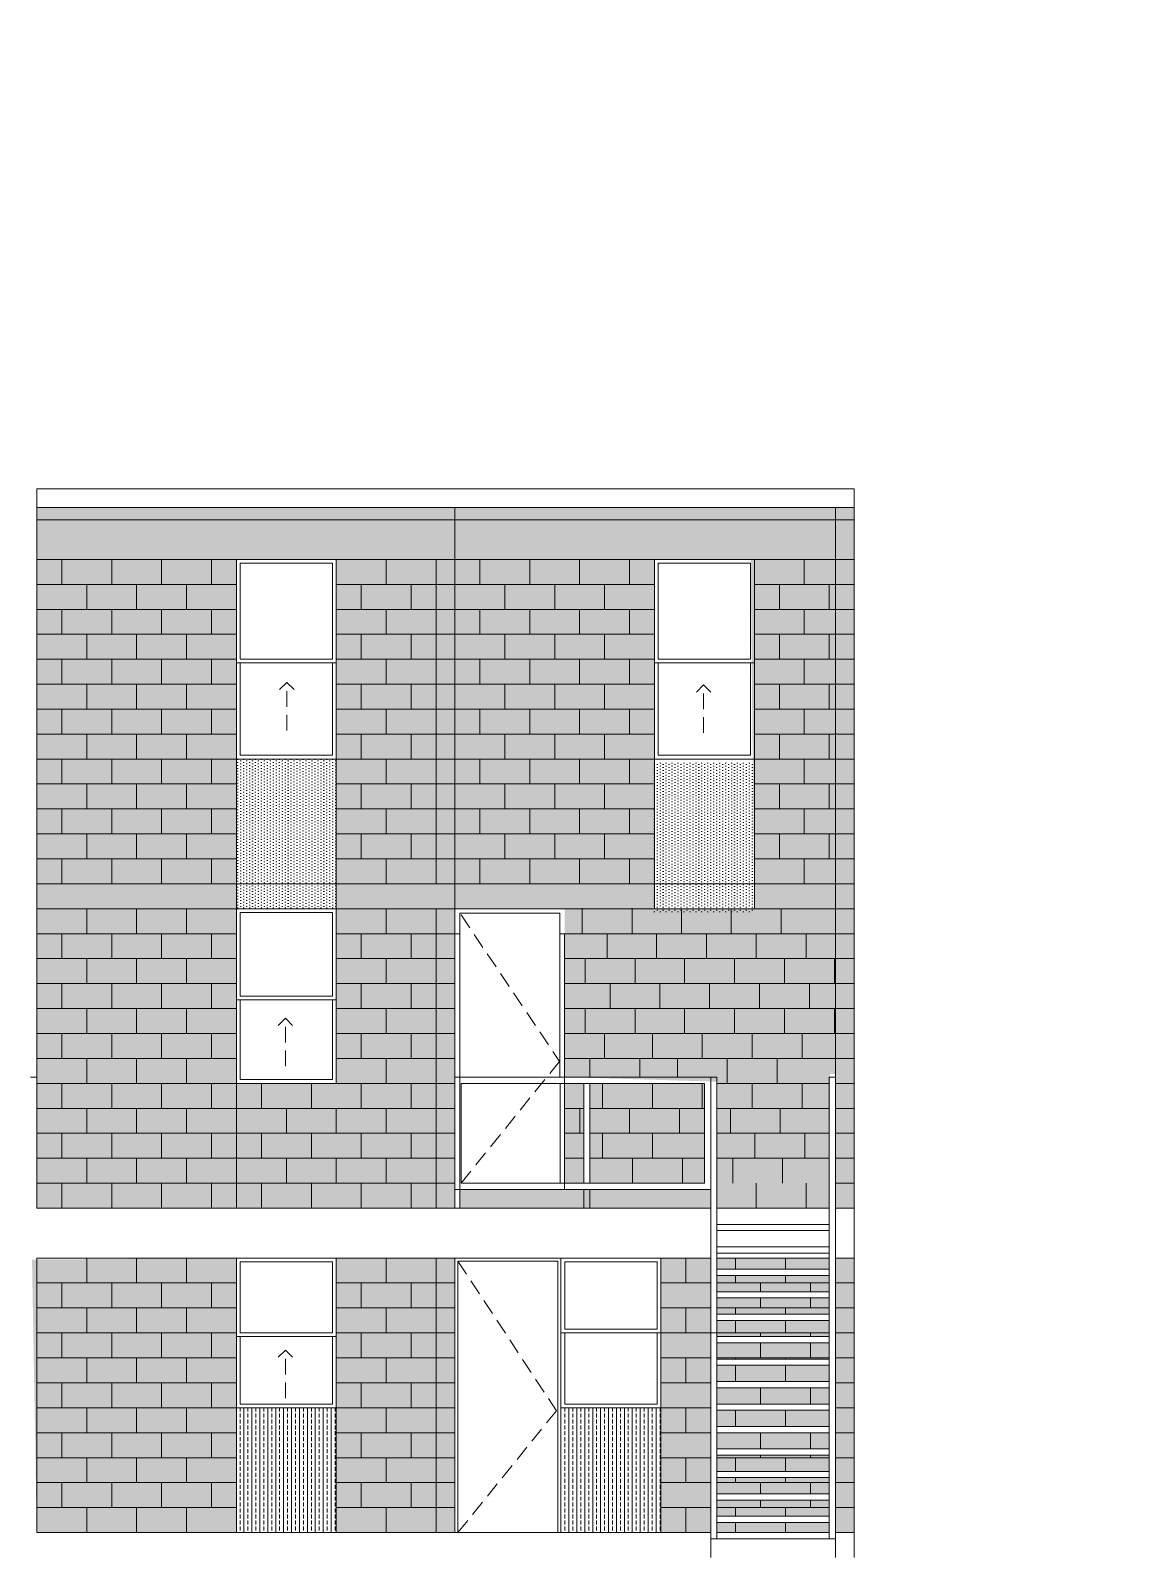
# Model space of a CAD drawing. Header units: inches. Extents: x -26 to 192, y 12 to 124.
# Drawn here: x 31.45 to 49.23, y 99.79 to 124.14 of the extents above; entities that cross this region are included whole.
import ezdxf

# ---------------------------------------------------------------- set-up
doc = ezdxf.new("R2010")
doc.units = ezdxf.units.IN
doc.header["$MEASUREMENT"] = 0
doc.linetypes.add('HIDDEN', pattern=[0.375, 0.25, -0.125])
for name, color, linetype, lineweight in [('A-ELEV-MBE1', 7, 'Continuous', 35), ('A-ELEV-OVHD', 3, 'HIDDEN', 18), ('A-ELEV-PATT', 8, 'Continuous', 18)]:
    doc.layers.add(name, color=color, linetype=linetype, lineweight=lineweight)
pattern_1 = [(90, (92.71869, 671.23585), (-0.078965721, 0.03948286), [0, -0.078965721])]

msp = doc.modelspace()

# ---------------------------------------------------------------- hatches: boundary and pattern name
at = {"layer": 'A-ELEV-PATT', "lineweight": 0}
h = msp.add_hatch(dxfattribs=at)
h.set_pattern_fill('DOTS,_O', scale=0.049742, angle=90)
h.set_pattern_definition([(90, (134.21021, 679.67103), (-0.078965721, 0.03948286), [0, -0.078965721])])
h.paths.add_polyline_path([(44.283, 115.704), (44.283, 116.531), (38.215, 116.531), (38.215, 115.704)])
h.paths.add_polyline_path([(50.756, 124.139), (52.348, 124.139), (52.348, 124.139), (50.756, 124.139)])
h = msp.add_hatch(dxfattribs=at)
h.set_pattern_fill('DOTS,_O', scale=0.049742, angle=90)
h.set_pattern_definition([(90, (118.186685, 671.23585), (-0.078965721, 0.03948286), [0, -0.078965721])])
h.paths.add_polyline_path([(38.215, 116.531), (31.549, 116.531), (31.549, 105.358), (38.215, 105.358)])
h.paths.add_polyline_path([(34.733, 115.704), (36.324, 115.704), (36.324, 107.347), (34.733, 107.347)], flags=16)
h = msp.add_hatch(dxfattribs=at)
h.set_pattern_fill('DOTS,_O', scale=0.049742, angle=90)
h.set_pattern_definition(pattern_1)
h.paths.add_polyline_path([(44.582, 116.531), (44.283, 116.531), (44.283, 105.358), (44.582, 105.358)])
h = msp.add_hatch(dxfattribs=at)
h.set_pattern_fill('DOTS,_O', scale=0.049742, angle=90)
h.set_pattern_definition([(90, (129.05214, 669.578855), (-0.078965721, 0.03948286), [0, -0.078965721])])
h.paths.add_polyline_path([(41.398, 115.704), (38.215, 115.704), (38.215, 110.133), (41.398, 110.133)])
h.paths.add_polyline_path([(45.598, 114.047), (47.19, 114.047), (47.19, 114.047), (45.598, 114.047)])
h = msp.add_hatch(dxfattribs=at)
h.set_pattern_fill('DOTS,_O', scale=0.049742, angle=90)
h.set_pattern_definition([(90, (133.793205, 669.73296), (-0.078965721, 0.03948286), [0, -0.078965721])])
h.paths.add_polyline_path([(44.582, 115.704), (42.93, 115.704), (43.015, 107.547), (44.582, 107.745)])
h.paths.add_polyline_path([(50.339, 114.201), (51.931, 114.201), (51.931, 114.201), (50.339, 114.201)])
h = msp.add_hatch(dxfattribs=at)
h.set_pattern_fill('DOTS,_O', scale=0.049742, angle=90)
h.set_pattern_definition([(90, (138.88237, 669.027665), (-0.078965721, 0.03948286), [0, -0.078965721])])
h.paths.add_polyline_path([(44.378, 108.036), (43.978, 107.889), (44.167, 107.496), (44.486, 107.496)])
h.paths.add_polyline_path([(55.428, 113.496), (57.02, 113.496), (57.02, 113.496), (55.428, 113.496)])
h = msp.add_hatch(dxfattribs=at)
h.set_pattern_fill('DOTS,_O', scale=0.029845, angle=90)
h.set_pattern_definition([(90, (118.186685, 671.23585), (-0.0473794325, 0.0236897163), [0, -0.0473794325])])
h.paths.add_polyline_path([(34.733, 110.133), (36.324, 110.133), (36.324, 112.521), (34.733, 112.521)])
h = msp.add_hatch(dxfattribs=at)
h.set_pattern_fill('DOTS,_O', scale=0.049742, angle=90)
h.set_pattern_definition([(90, (133.92139, 668.16766), (-0.078965721, 0.03948286), [0, -0.078965721])])
h.paths.add_polyline_path([(40.269, 107.347), (39.963, 107.347), (39.963, 105.756), (40.269, 105.756)])
h.paths.add_polyline_path([(50.467, 112.636), (52.059, 112.636), (52.059, 112.636), (50.467, 112.636)])
h = msp.add_hatch(dxfattribs=at)
h.set_pattern_fill('DOTS,_O', scale=0.029845, angle=90)
h.set_pattern_definition([(90, (124.828783, 671.176857), (-0.0473794325, 0.0236897163), [0, -0.0473794325])])
h.paths.add_polyline_path([(41.375, 110.074), (42.967, 110.074), (42.967, 112.462), (41.375, 112.462)])
h = msp.add_hatch(dxfattribs=at)
h.set_pattern_fill('DOTS,_O', scale=0.049742, angle=90)
h.set_pattern_definition([(90, (136.59008, 667.28755), (-0.078965721, 0.03948286), [0, -0.078965721])])
h.paths.add_polyline_path([(42.194, 107.347), (40.369, 107.348), (40.369, 105.756), (42.194, 105.756)])
h.paths.add_polyline_path([(53.136, 111.756), (54.728, 111.756), (54.728, 111.756), (53.136, 111.756)])
h = msp.add_hatch(dxfattribs=at)
h.set_pattern_fill('DOTS,_O', scale=0.049742, angle=90)
h.set_pattern_definition([(90, (133.49972, 667.01364), (-0.078965721, 0.03948286), [0, -0.078965721])])
h.paths.add_polyline_path([(42.294, 105.656), (38.296, 105.656), (38.296, 105.358), (42.294, 105.358)])
h.paths.add_polyline_path([(50.046, 111.482), (51.637, 111.482), (51.637, 111.482), (50.046, 111.482)])
h = msp.add_hatch(dxfattribs=at)
h.set_pattern_fill('DOTS,_O', scale=0.049742, angle=90)
h.set_pattern_definition([(90, (138.61446, 666.88946), (-0.078965721, 0.03948286), [0, -0.078965721])])
h.paths.add_polyline_path([(44.201, 107.983), (42.41, 107.983), (42.393, 105.358), (44.184, 105.358)])
h.paths.add_polyline_path([(55.16, 111.358), (56.752, 111.358), (56.752, 111.358), (55.16, 111.358)])
h = msp.add_hatch(dxfattribs=at)
h.set_pattern_fill('DOTS,_O', scale=0.049742, angle=90)
h.set_pattern_definition([(90, (130.80307, 663.27155), (-0.078965721, 0.03948286), [0, -0.078965721])])
h.paths.add_polyline_path([(44.283, 110.133), (39.963, 110.133), (39.963, 107.447), (43.354, 107.347)])
h.paths.add_polyline_path([(47.349, 107.74), (48.941, 107.74), (48.941, 107.74), (47.349, 107.74)])
h = msp.add_hatch(dxfattribs=at)
h.set_pattern_fill('DOTS,_O', scale=0.049742, angle=90)
h.set_pattern_definition([(90, (122.33624, 658.567), (-0.078965721, 0.03948286), [0, -0.078965721])])
h.paths.add_polyline_path([(34.733, 104.562), (31.473, 104.538), (31.549, 100.184), (34.733, 100.184)])
h.paths.add_polyline_path([(38.882, 103.035), (40.474, 103.035), (40.474, 103.035), (38.882, 103.035)])
h = msp.add_hatch(dxfattribs=at)
h.set_pattern_fill('DOTS,_O', scale=0.049742, angle=90)
h.set_pattern_definition(pattern_1)
h.paths.add_polyline_path([(38.215, 104.562), (36.324, 104.562), (36.324, 102.174), (36.324, 100.184), (38.215, 100.184)])
h.paths.add_polyline_path([(42.294, 104.562), (41.498, 104.562), (41.498, 100.184), (42.294, 100.184)])
h.paths.add_polyline_path([(44.184, 104.562), (42.393, 104.562), (42.393, 104.383), (44.184, 104.383)])
h.paths.add_polyline_path([(44.184, 104.283), (42.393, 104.283), (42.393, 104.025), (44.184, 104.025)])
h.paths.add_polyline_path([(44.184, 103.925), (42.393, 103.925), (42.393, 103.666), (44.184, 103.666)])
h.paths.add_polyline_path([(44.184, 103.567), (42.393, 103.567), (42.393, 103.308), (44.184, 103.308)])
h.paths.add_polyline_path([(44.184, 103.209), (42.393, 103.209), (42.393, 102.95), (44.184, 102.95)])
h.paths.add_polyline_path([(44.184, 102.851), (42.393, 102.851), (42.393, 102.592), (44.184, 102.592)])
h.paths.add_polyline_path([(44.184, 102.493), (42.393, 102.493), (42.393, 102.234), (44.184, 102.234)])
h.paths.add_polyline_path([(44.184, 102.134), (42.393, 102.134), (42.393, 101.876), (44.184, 101.876)])
h.paths.add_polyline_path([(44.184, 101.776), (42.393, 101.776), (42.393, 101.518), (44.184, 101.518)])
h.paths.add_polyline_path([(44.184, 101.418), (42.393, 101.418), (42.393, 101.159), (44.184, 101.159)])
h.paths.add_polyline_path([(44.184, 101.06), (42.393, 101.06), (42.393, 100.801), (44.184, 100.801)])
h.paths.add_polyline_path([(44.184, 100.702), (42.393, 100.702), (42.393, 100.443), (44.184, 100.443)])
h.paths.add_polyline_path([(44.184, 100.344), (42.393, 100.344), (42.393, 100.184), (44.184, 100.184)])
h.paths.add_polyline_path([(44.582, 104.562), (44.283, 104.562), (44.283, 100.184), (44.582, 100.184)])
h = msp.add_hatch(dxfattribs=at)
h.set_pattern_fill('BRASS,_O', scale=0.019897, angle=90)
h.set_pattern_definition([(90, (92.71869, 671.23585), (-0.126345153, 8e-18), []), (90, (92.65551, 671.23585), (-0.126345153, 8e-18), [0.063172577, -0.031586288])])
h.paths.add_polyline_path([(36.324, 102.174), (34.733, 102.174), (34.733, 100.184), (36.324, 100.184)])
h.paths.add_polyline_path([(41.498, 102.174), (39.906, 102.174), (39.906, 100.184), (41.498, 100.184)])

# ---------------------------------------------------------------- linework, layer by layer
at = {"layer": 'A-ELEV-MBE1', "color": 7, "lineweight": 0}
for p, q in [((31.549, 116.832), (44.582, 116.832)), ((31.549, 116.828), (31.549, 105.358)), ((44.582, 116.531), (44.582, 116.832)), ((44.582, 116.724), (44.582, 99.787)), ((31.549, 116.531), (44.582, 116.531)), ((38.215, 116.531), (38.215, 105.358)), ((44.283, 116.531), (44.283, 105.358)), ((44.582, 116.338), (31.549, 116.338)), ((34.733, 115.704), (31.549, 115.704)), ((31.947, 115.704), (31.947, 115.306)), ((32.743, 115.704), (32.743, 115.306)), ((33.539, 115.704), (33.539, 115.306)), ((34.335, 115.704), (34.335, 115.306)), ((34.733, 114.809), (34.733, 115.704)), ((34.733, 115.704), (34.733, 110.133)), ((34.733, 115.704), (36.324, 115.704)), ((36.324, 115.306), (36.324, 115.704)), ((36.324, 115.704), (36.324, 110.133)), ((36.324, 115.704), (38.215, 115.704)), ((37.12, 115.306), (37.12, 115.704)), ((37.916, 110.531), (37.916, 115.704)), ((41.398, 115.704), (38.215, 115.704)), ((38.613, 115.704), (38.613, 115.306)), ((39.408, 115.704), (39.408, 115.306)), ((40.204, 115.704), (40.204, 115.306)), ((41, 115.704), (41, 115.306)), ((41.398, 114.809), (41.398, 115.704)), ((41.398, 115.704), (41.398, 110.133)), ((41.398, 115.704), (42.99, 115.704)), ((42.99, 115.306), (42.99, 115.704)), ((42.99, 115.704), (42.99, 110.133)), ((42.99, 115.704), (44.582, 115.704)), ((43.786, 115.306), (43.786, 115.704)), ((44.283, 115.704), (44.582, 115.704)), ((34.792, 115.644), (36.265, 115.644)), ((34.792, 115.644), (34.792, 114.112)), ((36.265, 115.644), (36.265, 114.112)), ((41.458, 115.644), (42.93, 115.644)), ((41.458, 115.644), (41.458, 114.112)), ((42.93, 115.644), (42.93, 114.112)), ((31.549, 115.306), (34.733, 115.306)), ((32.345, 115.306), (32.345, 114.908)), ((33.141, 115.306), (33.141, 114.908)), ((33.937, 115.306), (33.937, 114.908)), ((36.324, 115.306), (38.215, 115.306)), ((36.722, 114.908), (36.722, 115.306)), ((37.518, 114.908), (37.518, 115.306)), ((38.215, 115.306), (41.398, 115.306)), ((39.011, 115.306), (39.011, 114.908)), ((39.806, 115.306), (39.806, 114.908)), ((40.602, 115.306), (40.602, 114.908)), ((42.99, 115.306), (44.582, 115.306)), ((43.388, 114.908), (43.388, 115.306)), ((44.184, 114.908), (44.184, 115.306)), ((44.283, 115.306), (44.582, 115.306)), ((31.549, 114.908), (34.733, 114.908)), ((31.947, 114.908), (31.947, 114.51)), ((32.743, 114.908), (32.743, 114.51)), ((33.539, 114.908), (33.539, 114.51)), ((34.335, 114.908), (34.335, 114.51)), ((36.324, 114.908), (37.916, 114.908)), ((37.12, 114.51), (37.12, 114.908)), ((37.916, 114.908), (38.215, 114.908)), ((38.215, 114.908), (41.398, 114.908)), ((38.613, 114.908), (38.613, 114.51)), ((39.408, 114.908), (39.408, 114.51)), ((40.204, 114.908), (40.204, 114.51)), ((41, 114.908), (41, 114.51)), ((42.99, 114.908), (44.582, 114.908)), ((43.786, 114.51), (43.786, 114.908)), ((44.283, 114.908), (44.582, 114.908)), ((31.549, 114.51), (34.733, 114.51)), ((32.345, 114.51), (32.345, 114.112)), ((33.141, 114.51), (33.141, 114.112)), ((33.937, 114.51), (33.937, 114.112)), ((36.324, 114.51), (37.916, 114.51)), ((36.722, 114.112), (36.722, 114.51)), ((37.518, 114.112), (37.518, 114.51)), ((37.916, 114.51), (38.215, 114.51)), ((38.215, 114.51), (41.398, 114.51)), ((39.011, 114.51), (39.011, 114.112)), ((39.806, 114.51), (39.806, 114.112)), ((40.602, 114.51), (40.602, 114.112)), ((42.99, 114.51), (44.582, 114.51)), ((43.388, 114.112), (43.388, 114.51)), ((44.184, 114.112), (44.184, 114.51)), ((44.283, 114.51), (44.582, 114.51)), ((31.549, 114.112), (34.733, 114.112)), ((31.947, 114.112), (31.947, 113.714)), ((32.743, 114.112), (32.743, 113.714)), ((33.539, 114.112), (33.539, 113.714)), ((34.335, 114.112), (34.335, 113.714)), ((34.792, 114.053), (34.792, 112.58)), ((36.265, 114.053), (36.265, 112.58)), ((36.324, 114.112), (37.916, 114.112)), ((37.12, 113.714), (37.12, 114.112)), ((37.916, 114.112), (38.215, 114.112)), ((38.215, 114.112), (41.398, 114.112)), ((38.613, 114.112), (38.613, 113.714)), ((39.408, 114.112), (39.408, 113.714)), ((40.204, 114.112), (40.204, 113.714)), ((41, 114.112), (41, 113.714)), ((41.458, 114.053), (41.458, 112.58)), ((42.93, 114.053), (42.93, 112.58)), ((42.99, 114.112), (44.582, 114.112)), ((43.786, 113.714), (43.786, 114.112)), ((44.283, 114.112), (44.582, 114.112)), ((31.549, 113.714), (34.733, 113.714)), ((32.345, 113.714), (32.345, 113.316)), ((33.141, 113.714), (33.141, 113.316)), ((33.937, 113.714), (33.937, 113.316)), ((36.324, 113.714), (37.916, 113.714)), ((36.722, 113.316), (36.722, 113.714)), ((37.518, 113.316), (37.518, 113.714)), ((37.916, 113.714), (38.215, 113.714)), ((38.215, 113.714), (41.398, 113.714)), ((39.011, 113.714), (39.011, 113.316)), ((39.806, 113.714), (39.806, 113.316)), ((40.602, 113.714), (40.602, 113.316)), ((42.99, 113.714), (44.582, 113.714)), ((43.388, 113.316), (43.388, 113.714)), ((44.184, 113.316), (44.184, 113.714)), ((44.283, 113.714), (44.582, 113.714)), ((31.549, 113.316), (34.733, 113.316)), ((31.947, 113.316), (31.947, 112.918)), ((32.743, 113.316), (32.743, 112.918)), ((33.539, 113.316), (33.539, 112.918)), ((34.335, 113.316), (34.335, 112.918)), ((36.324, 113.316), (37.916, 113.316)), ((37.12, 112.918), (37.12, 113.316)), ((37.916, 113.316), (38.215, 113.316)), ((38.215, 113.316), (41.398, 113.316)), ((38.613, 113.316), (38.613, 112.918)), ((39.408, 113.316), (39.408, 112.918)), ((40.204, 113.316), (40.204, 112.918)), ((41, 113.316), (41, 112.918)), ((42.99, 113.316), (44.582, 113.316)), ((43.786, 112.918), (43.786, 113.316)), ((44.283, 113.316), (44.582, 113.316)), ((31.549, 112.918), (34.733, 112.918)), ((32.345, 112.918), (32.345, 112.521)), ((33.141, 112.918), (33.141, 112.521)), ((33.937, 112.918), (33.937, 112.521)), ((36.324, 112.918), (37.916, 112.918)), ((36.722, 112.521), (36.722, 112.918)), ((37.518, 112.521), (37.518, 112.918)), ((37.916, 112.918), (38.215, 112.918)), ((38.215, 112.918), (41.398, 112.918)), ((39.011, 112.918), (39.011, 112.521)), ((39.806, 112.918), (39.806, 112.521)), ((40.602, 112.918), (40.602, 112.521)), ((42.99, 112.918), (44.582, 112.918)), ((43.388, 112.521), (43.388, 112.918)), ((44.184, 112.521), (44.184, 112.918)), ((44.283, 112.918), (44.582, 112.918)), ((31.549, 112.521), (34.733, 112.521)), ((31.947, 112.521), (31.947, 112.123)), ((32.743, 112.521), (32.743, 112.123)), ((33.539, 112.521), (33.539, 112.123)), ((34.335, 112.521), (34.335, 112.123)), ((34.733, 112.521), (36.324, 112.521)), ((34.792, 112.58), (36.265, 112.58)), ((36.324, 112.521), (37.916, 112.521)), ((37.12, 112.123), (37.12, 112.521)), ((37.916, 112.521), (38.215, 112.521)), ((38.215, 112.521), (41.398, 112.521)), ((38.613, 112.521), (38.613, 112.123)), ((39.408, 112.521), (39.408, 112.123)), ((40.204, 112.521), (40.204, 112.123)), ((41, 112.521), (41, 112.123)), ((41.398, 112.521), (42.99, 112.521)), ((41.458, 112.58), (42.93, 112.58)), ((42.99, 112.521), (44.582, 112.521)), ((43.786, 112.123), (43.786, 112.521)), ((44.283, 112.521), (44.582, 112.521)), ((31.549, 112.123), (34.733, 112.123)), ((32.345, 112.123), (32.345, 111.725)), ((33.141, 112.123), (33.141, 111.725)), ((33.937, 112.123), (33.937, 111.725)), ((36.324, 112.123), (37.916, 112.123)), ((36.722, 111.725), (36.722, 112.123)), ((37.518, 111.725), (37.518, 112.123)), ((37.916, 112.123), (38.215, 112.123)), ((38.215, 112.123), (41.398, 112.123)), ((39.011, 112.123), (39.011, 111.725)), ((39.806, 112.123), (39.806, 111.725)), ((40.602, 112.123), (40.602, 111.725)), ((42.99, 112.123), (44.582, 112.123)), ((43.388, 111.725), (43.388, 112.123)), ((44.184, 111.725), (44.184, 112.123)), ((44.283, 112.123), (44.582, 112.123)), ((31.549, 111.725), (34.733, 111.725)), ((31.947, 111.725), (31.947, 111.327)), ((32.743, 111.725), (32.743, 111.327)), ((33.539, 111.725), (33.539, 111.327)), ((34.335, 111.725), (34.335, 111.327)), ((36.324, 111.725), (37.916, 111.725)), ((37.12, 111.327), (37.12, 111.725)), ((37.916, 111.725), (38.215, 111.725)), ((38.215, 111.725), (41.398, 111.725)), ((38.613, 111.725), (38.613, 111.327)), ((39.408, 111.725), (39.408, 111.327)), ((40.204, 111.725), (40.204, 111.327)), ((41, 111.725), (41, 111.327)), ((42.99, 111.725), (44.582, 111.725)), ((43.786, 111.327), (43.786, 111.725)), ((44.283, 111.725), (44.582, 111.725)), ((31.549, 111.327), (34.733, 111.327)), ((32.345, 111.327), (32.345, 110.929)), ((33.141, 111.327), (33.141, 110.929)), ((33.937, 111.327), (33.937, 110.929)), ((36.324, 111.327), (37.916, 111.327)), ((36.722, 110.929), (36.722, 111.327)), ((37.518, 110.929), (37.518, 111.327)), ((37.916, 111.327), (38.215, 111.327)), ((38.215, 111.327), (41.398, 111.327)), ((39.011, 111.327), (39.011, 110.929)), ((39.806, 111.327), (39.806, 110.929)), ((40.602, 111.327), (40.602, 110.929)), ((42.99, 111.327), (44.582, 111.327)), ((43.388, 110.929), (43.388, 111.327)), ((44.184, 110.929), (44.184, 111.327)), ((44.283, 111.327), (44.582, 111.327)), ((31.549, 110.929), (34.733, 110.929)), ((31.947, 110.929), (31.947, 110.531)), ((32.743, 110.929), (32.743, 110.531)), ((33.539, 110.929), (33.539, 110.531)), ((34.335, 110.929), (34.335, 110.531)), ((36.324, 110.929), (37.916, 110.929)), ((37.12, 110.531), (37.12, 110.929)), ((37.916, 110.929), (38.215, 110.929)), ((38.215, 110.929), (41.398, 110.929)), ((38.613, 110.929), (38.613, 110.531)), ((39.408, 110.929), (39.408, 110.531)), ((40.204, 110.929), (40.204, 110.531)), ((41, 110.929), (41, 110.531)), ((42.99, 110.929), (44.582, 110.929)), ((43.786, 110.531), (43.786, 110.929)), ((44.283, 110.929), (44.582, 110.929)), ((44.283, 110.531), (31.549, 110.531)), ((44.283, 110.531), (44.582, 110.531)), ((44.283, 110.133), (31.549, 110.133)), ((32.345, 110.133), (32.345, 109.735)), ((33.141, 110.133), (33.141, 109.735)), ((33.937, 110.133), (33.937, 109.735)), ((34.733, 110.133), (34.733, 107.347)), ((36.324, 110.133), (34.733, 110.133)), ((36.324, 110.133), (36.324, 107.347)), ((37.12, 110.133), (37.12, 109.735)), ((37.916, 110.133), (37.916, 109.735)), ((37.916, 110.133), (37.916, 109.735)), ((40.247, 110.141), (40.247, 109.743)), ((41.043, 110.141), (41.043, 109.743)), ((41.826, 110.133), (41.826, 109.735)), ((42.622, 110.133), (42.622, 109.735)), ((43.418, 110.133), (43.418, 109.735)), ((44.283, 110.133), (44.582, 110.133)), ((34.792, 110.073), (36.265, 110.073)), ((34.792, 110.073), (34.792, 108.74)), ((36.265, 110.073), (36.265, 108.74)), ((38.215, 110.034), (38.215, 105.656)), ((31.549, 109.735), (34.733, 109.735)), ((31.947, 109.735), (31.947, 109.337)), ((32.743, 109.735), (32.743, 109.337)), ((33.539, 109.735), (33.539, 109.337)), ((34.335, 109.735), (34.335, 109.337)), ((36.324, 109.735), (37.916, 109.735)), ((36.722, 109.735), (36.722, 109.337)), ((37.518, 109.735), (37.518, 109.337)), ((37.916, 109.735), (38.296, 109.735)), ((37.916, 109.735), (37.916, 105.358)), ((39.888, 109.735), (44.283, 109.735)), ((39.963, 109.735), (39.963, 105.656)), ((40.643, 109.735), (40.643, 109.337)), ((41.428, 109.735), (41.428, 109.337)), ((42.224, 109.735), (42.224, 109.337)), ((43.02, 109.735), (43.02, 109.337)), ((43.816, 109.735), (43.816, 109.337)), ((44.283, 109.735), (44.582, 109.735)), ((31.549, 109.337), (34.733, 109.337)), ((32.345, 109.337), (32.345, 108.939)), ((33.141, 109.337), (33.141, 108.939)), ((33.937, 109.337), (33.937, 108.939)), ((36.324, 109.337), (37.916, 109.337)), ((37.12, 109.337), (37.12, 108.939)), ((37.916, 109.337), (38.215, 109.337)), ((39.963, 109.337), (44.283, 109.337)), ((40.291, 109.338), (40.291, 108.94)), ((41.087, 109.338), (41.087, 108.94)), ((41.878, 109.337), (41.878, 108.939)), ((42.673, 109.337), (42.673, 108.939)), ((43.469, 109.337), (43.469, 108.939)), ((44.265, 109.337), (44.265, 108.939)), ((44.283, 109.337), (44.582, 109.337)), ((31.549, 108.939), (34.733, 108.939)), ((31.947, 108.939), (31.947, 108.541)), ((32.743, 108.939), (32.743, 108.541)), ((33.539, 108.939), (33.539, 108.541)), ((34.335, 108.939), (34.335, 108.541)), ((36.324, 108.939), (37.916, 108.939)), ((36.722, 108.939), (36.722, 108.541)), ((37.518, 108.939), (37.518, 108.541)), ((37.916, 108.939), (38.215, 108.939)), ((39.963, 108.939), (44.283, 108.939)), ((40.689, 108.94), (40.689, 108.542)), ((41.485, 108.94), (41.485, 108.542)), ((42.275, 108.939), (42.275, 108.541)), ((43.071, 108.939), (43.071, 108.541)), ((43.867, 108.939), (43.867, 108.541)), ((44.283, 108.939), (44.582, 108.939)), ((34.792, 108.68), (34.792, 107.407)), ((36.265, 108.68), (36.265, 107.407)), ((31.549, 108.541), (34.733, 108.541)), ((32.345, 108.541), (32.345, 108.143)), ((33.141, 108.541), (33.141, 108.143)), ((33.937, 108.541), (33.937, 108.143)), ((36.324, 108.541), (37.916, 108.541)), ((37.12, 108.541), (37.12, 108.143)), ((37.916, 108.541), (38.215, 108.541)), ((39.963, 108.541), (44.283, 108.541)), ((40.291, 108.542), (40.291, 108.145)), ((41.087, 108.542), (41.087, 108.145)), ((41.878, 108.541), (41.878, 108.143)), ((42.673, 108.541), (42.673, 108.143)), ((43.469, 108.541), (43.469, 108.143)), ((44.265, 108.541), (44.265, 108.143)), ((44.283, 108.541), (44.582, 108.541)), ((31.549, 108.143), (34.733, 108.143)), ((31.947, 108.143), (31.947, 107.745)), ((32.743, 108.143), (32.743, 107.745)), ((33.539, 108.143), (33.539, 107.745)), ((34.335, 108.143), (34.335, 107.745)), ((36.324, 108.143), (37.916, 108.143)), ((36.722, 108.143), (36.722, 107.745)), ((37.518, 108.143), (37.518, 107.745)), ((37.916, 108.143), (38.215, 108.143)), ((39.963, 108.143), (44.283, 108.143)), ((40.602, 108.143), (40.602, 107.745)), ((41.364, 108.143), (41.364, 107.745)), ((42.16, 108.143), (42.16, 107.745)), ((42.956, 108.143), (42.956, 107.745)), ((43.752, 108.143), (43.752, 107.745)), ((44.283, 108.143), (44.582, 108.143)), ((31.549, 107.745), (34.733, 107.745)), ((32.345, 107.745), (32.345, 107.347)), ((33.141, 107.745), (33.141, 107.347)), ((33.937, 107.745), (33.937, 107.347)), ((36.324, 107.745), (37.916, 107.745)), ((37.12, 107.745), (37.12, 107.347)), ((37.916, 107.745), (38.215, 107.745)), ((39.963, 107.745), (44.283, 107.745)), ((40.369, 107.745), (40.369, 107.447)), ((41.164, 107.745), (41.164, 107.447)), ((41.762, 107.745), (41.762, 107.447)), ((42.558, 107.745), (42.558, 107.347)), ((43.354, 107.745), (43.354, 107.347)), ((44.283, 107.745), (44.582, 107.745)), ((31.45, 107.447), (31.549, 107.447)), ((34.792, 107.407), (36.265, 107.407)), ((38.215, 107.447), (42.294, 107.447)), ((42.294, 107.447), (42.393, 107.447)), ((44.184, 107.447), (44.283, 107.447)), ((31.549, 107.347), (34.733, 107.347)), ((31.947, 107.347), (31.947, 106.949)), ((32.743, 107.347), (32.743, 106.949)), ((33.539, 107.347), (33.539, 106.949)), ((34.335, 107.347), (34.335, 106.949)), ((34.733, 107.347), (36.324, 107.347)), ((34.733, 107.347), (34.733, 105.358)), ((35.131, 107.347), (35.131, 106.949)), ((35.927, 107.347), (35.927, 106.949)), ((36.324, 107.347), (37.916, 107.347)), ((36.722, 107.347), (36.722, 106.949)), ((37.518, 107.347), (37.518, 106.949)), ((37.916, 107.347), (38.215, 107.347)), ((38.314, 107.347), (42.194, 107.347)), ((40.568, 107.347), (40.568, 106.949)), ((41.364, 107.347), (41.364, 106.949)), ((41.364, 107.347), (41.364, 106.949)), ((42.16, 107.347), (42.16, 106.949)), ((42.393, 107.347), (44.184, 107.347)), ((42.393, 107.271), (42.393, 107.284)), ((42.956, 107.347), (42.956, 106.949)), ((43.752, 107.347), (43.752, 106.949)), ((44.283, 107.347), (44.582, 107.347)), ((31.549, 106.949), (34.733, 106.949)), ((32.345, 106.949), (32.345, 106.551)), ((33.141, 106.949), (33.141, 106.551)), ((33.937, 106.949), (33.937, 106.551)), ((34.733, 106.949), (37.916, 106.949)), ((35.529, 106.949), (35.529, 106.551)), ((36.324, 106.949), (36.324, 106.551)), ((37.12, 106.949), (37.12, 106.551)), ((37.916, 106.949), (38.215, 106.949)), ((39.963, 106.949), (40.269, 106.949)), ((40.205, 106.949), (40.205, 106.551)), ((40.365, 106.949), (42.194, 106.949)), ((40.999, 106.949), (40.999, 106.551)), ((41, 106.949), (41, 106.551)), ((41.795, 106.949), (41.795, 106.551)), ((42.393, 106.949), (44.184, 106.949)), ((42.607, 106.949), (42.607, 106.551)), ((43.403, 106.949), (43.403, 106.551)), ((44.283, 106.949), (44.582, 106.949)), ((31.549, 106.551), (34.733, 106.551)), ((31.947, 106.551), (31.947, 106.154)), ((32.743, 106.551), (32.743, 106.154)), ((33.539, 106.551), (33.539, 106.154)), ((34.335, 106.551), (34.335, 106.154)), ((34.733, 106.551), (37.916, 106.551)), ((35.131, 106.551), (35.131, 106.154)), ((35.927, 106.551), (35.927, 106.154)), ((36.722, 106.551), (36.722, 106.154)), ((37.518, 106.551), (37.518, 106.154)), ((37.916, 106.551), (38.215, 106.551)), ((39.963, 106.551), (40.269, 106.551)), ((40.365, 106.551), (42.194, 106.551)), ((40.568, 106.551), (40.568, 106.154)), ((41.364, 106.551), (41.364, 106.154)), ((42.393, 106.551), (44.184, 106.551)), ((42.999, 106.551), (42.999, 106.154)), ((43.795, 106.551), (43.795, 106.154)), ((44.283, 106.551), (44.582, 106.551)), ((31.549, 106.154), (34.733, 106.154)), ((32.345, 106.154), (32.345, 105.756)), ((33.141, 106.154), (33.141, 105.756)), ((33.937, 106.154), (33.937, 105.756)), ((34.733, 106.154), (37.916, 106.154)), ((35.529, 106.154), (35.529, 105.756)), ((36.324, 106.154), (36.324, 105.756)), ((37.12, 106.154), (37.12, 105.756)), ((37.916, 106.154), (38.215, 106.154)), ((39.963, 106.154), (40.269, 106.154)), ((40.365, 106.154), (42.194, 106.154)), ((41.047, 106.154), (41.047, 105.756)), ((41.843, 106.154), (41.843, 105.756)), ((42.393, 106.154), (44.184, 106.154)), ((42.645, 106.154), (42.645, 105.756)), ((43.441, 106.154), (43.441, 105.756)), ((44.283, 106.154), (44.582, 106.154)), ((31.549, 105.756), (34.733, 105.756)), ((31.947, 105.756), (31.947, 105.358)), ((32.743, 105.756), (32.743, 105.358)), ((33.539, 105.756), (33.539, 105.358)), ((34.335, 105.756), (34.335, 105.358)), ((34.733, 105.756), (38.215, 105.756)), ((35.131, 105.756), (35.131, 105.358)), ((35.927, 105.756), (35.927, 105.358)), ((36.722, 105.756), (36.722, 105.358)), ((37.518, 105.756), (37.518, 105.358)), ((43.021, 105.756), (43.021, 105.358)), ((43.817, 105.756), (43.817, 105.358)), ((44.283, 105.756), (44.582, 105.756)), ((38.215, 105.656), (42.294, 105.656)), ((42.294, 105.656), (38.215, 105.656)), ((31.549, 105.358), (42.294, 105.358)), ((42.393, 105.358), (44.184, 105.358)), ((44.283, 105.358), (44.582, 105.358)), ((42.393, 105.099), (44.184, 105.099)), ((42.393, 105), (44.184, 105)), ((42.393, 104.741), (44.184, 104.741)), ((31.549, 104.562), (31.549, 100.184)), ((31.549, 104.562), (42.294, 104.562)), ((32.345, 104.562), (32.345, 104.164)), ((33.141, 104.562), (33.141, 104.164)), ((33.937, 104.562), (33.937, 104.164)), ((34.733, 104.562), (34.733, 100.184)), ((34.792, 104.502), (36.265, 104.502)), ((34.792, 104.502), (34.792, 103.368)), ((36.265, 104.502), (36.265, 103.368)), ((36.324, 104.562), (36.324, 102.174)), ((37.12, 104.562), (37.12, 104.164)), ((37.916, 104.562), (37.916, 100.184)), ((38.215, 104.562), (38.215, 100.184)), ((39.906, 104.562), (39.906, 100.184)), ((41.498, 104.562), (39.914, 104.562)), ((41.438, 104.502), (39.966, 104.502)), ((39.966, 104.502), (39.966, 103.428)), ((41.438, 104.502), (41.438, 103.428)), ((41.498, 100.184), (41.498, 104.562)), ((41.896, 104.562), (41.896, 104.164)), ((42.393, 104.641), (44.184, 104.641)), ((44.184, 104.562), (42.393, 104.562)), ((42.691, 104.562), (42.691, 104.383)), ((43.487, 104.562), (43.487, 104.383)), ((44.283, 104.562), (44.582, 104.562)), ((42.393, 104.383), (44.184, 104.383)), ((42.393, 104.283), (44.184, 104.283)), ((42.691, 104.283), (42.691, 104.164)), ((43.487, 104.283), (43.487, 104.164)), ((31.549, 104.164), (34.733, 104.164)), ((31.947, 104.164), (31.947, 103.766)), ((32.743, 104.164), (32.743, 103.766)), ((33.539, 104.164), (33.539, 103.766)), ((34.335, 104.164), (34.335, 103.766)), ((37.916, 104.164), (36.324, 104.164)), ((36.722, 104.164), (36.722, 103.766)), ((37.518, 104.164), (37.518, 103.766)), ((37.916, 104.164), (38.215, 104.164)), ((41.498, 104.164), (42.294, 104.164)), ((42.393, 104.164), (44.184, 104.164)), ((42.393, 104.025), (44.184, 104.025)), ((43.089, 104.164), (43.089, 104.025)), ((43.885, 104.164), (43.885, 104.025)), ((44.283, 104.164), (44.582, 104.164)), ((31.549, 103.766), (34.733, 103.766)), ((32.345, 103.766), (32.345, 103.368)), ((33.141, 103.766), (33.141, 103.368)), ((33.937, 103.766), (33.937, 103.368)), ((37.916, 103.766), (36.324, 103.766)), ((37.12, 103.766), (37.12, 103.368)), ((37.916, 103.766), (38.215, 103.766)), ((41.498, 103.766), (42.294, 103.766)), ((41.896, 103.766), (41.896, 103.368)), ((42.393, 103.925), (44.184, 103.925)), ((42.393, 103.766), (44.184, 103.766)), ((42.691, 103.766), (42.691, 103.666)), ((43.089, 103.925), (43.089, 103.766)), ((43.487, 103.766), (43.487, 103.666)), ((43.885, 103.925), (43.885, 103.766)), ((44.283, 103.766), (44.582, 103.766)), ((42.393, 103.666), (44.184, 103.666)), ((42.393, 103.567), (44.184, 103.567)), ((42.691, 103.567), (42.691, 103.368)), ((43.487, 103.567), (43.487, 103.368)), ((31.549, 103.368), (34.733, 103.368)), ((31.947, 103.368), (31.947, 102.97)), ((32.743, 103.368), (32.743, 102.97)), ((33.539, 103.368), (33.539, 102.97)), ((34.335, 103.368), (34.335, 102.97)), ((34.792, 103.308), (34.792, 102.234)), ((36.265, 103.308), (36.265, 102.234)), ((37.916, 103.368), (36.324, 103.368)), ((36.722, 103.368), (36.722, 102.97)), ((37.518, 103.368), (37.518, 102.97)), ((37.916, 103.368), (38.215, 103.368)), ((39.966, 103.368), (39.966, 102.234)), ((41.438, 103.368), (41.438, 102.234)), ((41.498, 103.368), (44.184, 103.368)), ((42.393, 103.308), (44.184, 103.308)), ((43.089, 103.368), (43.089, 103.308)), ((43.885, 103.368), (43.885, 103.308)), ((44.283, 103.368), (44.582, 103.368)), ((42.393, 103.209), (44.184, 103.209)), ((43.089, 103.209), (43.089, 102.97)), ((43.885, 103.209), (43.885, 102.97)), ((31.549, 102.97), (34.733, 102.97)), ((32.345, 102.97), (32.345, 102.572)), ((33.141, 102.97), (33.141, 102.572)), ((33.937, 102.97), (33.937, 102.572)), ((37.916, 102.97), (36.324, 102.97)), ((37.12, 102.97), (37.12, 102.572)), ((37.916, 102.97), (38.215, 102.97)), ((41.498, 102.97), (42.294, 102.97)), ((41.896, 102.97), (41.896, 102.572)), ((42.393, 102.97), (44.184, 102.97)), ((42.393, 102.95), (44.184, 102.95)), ((42.393, 102.851), (44.184, 102.851)), ((42.691, 102.97), (42.691, 102.95)), ((42.691, 102.851), (42.691, 102.592)), ((43.487, 102.97), (43.487, 102.95)), ((43.487, 102.851), (43.487, 102.592)), ((44.283, 102.97), (44.582, 102.97)), ((31.549, 102.572), (34.733, 102.572)), ((31.947, 102.572), (31.947, 102.174)), ((32.743, 102.572), (32.743, 102.174)), ((33.539, 102.572), (33.539, 102.174)), ((34.335, 102.572), (34.335, 102.174)), ((37.916, 102.572), (36.324, 102.572)), ((36.722, 102.572), (36.722, 102.174)), ((37.518, 102.572), (37.518, 102.174)), ((37.916, 102.572), (38.215, 102.572)), ((41.498, 102.572), (42.294, 102.572)), ((42.393, 102.592), (44.184, 102.592)), ((44.283, 102.572), (44.582, 102.572)), ((42.393, 102.493), (44.184, 102.493)), ((43.089, 102.493), (43.089, 102.234)), ((43.885, 102.493), (43.885, 102.234)), ((31.549, 102.174), (34.733, 102.174)), ((32.345, 102.174), (32.345, 101.776)), ((33.141, 102.174), (33.141, 101.776)), ((33.937, 102.174), (33.937, 101.776)), ((34.733, 102.174), (36.324, 102.174)), ((34.792, 102.234), (36.265, 102.234)), ((37.916, 102.174), (36.324, 102.174)), ((36.324, 102.174), (36.324, 100.184)), ((37.12, 102.174), (37.12, 101.776)), ((37.916, 102.174), (38.215, 102.174)), ((41.498, 102.174), (39.906, 102.174)), ((41.438, 102.234), (39.966, 102.234)), ((41.498, 102.174), (42.294, 102.174)), ((41.896, 102.174), (41.896, 101.776)), ((42.393, 102.234), (44.184, 102.234)), ((42.393, 102.134), (44.184, 102.134)), ((42.691, 102.134), (42.691, 101.876)), ((43.487, 102.134), (43.487, 101.876)), ((44.283, 102.174), (44.582, 102.174)), ((42.393, 101.876), (44.184, 101.876)), ((31.549, 101.776), (34.733, 101.776)), ((31.947, 101.776), (31.947, 101.378)), ((32.743, 101.776), (32.743, 101.378)), ((33.539, 101.776), (33.539, 101.378)), ((34.335, 101.776), (34.335, 101.378)), ((37.916, 101.776), (36.324, 101.776)), ((36.722, 101.776), (36.722, 101.378)), ((37.518, 101.776), (37.518, 101.378)), ((37.916, 101.776), (38.215, 101.776)), ((41.498, 101.776), (42.294, 101.776)), ((42.393, 101.776), (44.184, 101.776)), ((43.089, 101.776), (43.089, 101.518)), ((43.885, 101.776), (43.885, 101.518)), ((44.283, 101.776), (44.582, 101.776)), ((31.549, 101.378), (34.733, 101.378)), ((32.345, 101.378), (32.345, 100.98)), ((33.141, 101.378), (33.141, 100.98)), ((33.937, 101.378), (33.937, 100.98)), ((37.916, 101.378), (36.324, 101.378)), ((37.12, 101.378), (37.12, 100.98)), ((37.916, 101.378), (38.215, 101.378)), ((41.498, 101.378), (42.294, 101.378)), ((41.896, 101.378), (41.896, 100.98)), ((42.393, 101.518), (44.184, 101.518)), ((42.393, 101.418), (44.184, 101.418)), ((42.393, 101.378), (44.184, 101.378)), ((42.691, 101.378), (42.691, 101.159)), ((43.089, 101.418), (43.089, 101.378)), ((43.487, 101.378), (43.487, 101.159)), ((43.885, 101.418), (43.885, 101.378)), ((44.283, 101.378), (44.582, 101.378)), ((42.393, 101.159), (44.184, 101.159)), ((31.549, 100.98), (34.733, 100.98)), ((31.947, 100.98), (31.947, 100.582)), ((32.743, 100.98), (32.743, 100.582)), ((33.539, 100.98), (33.539, 100.582)), ((34.335, 100.98), (34.335, 100.582)), ((37.916, 100.98), (36.324, 100.98)), ((36.722, 100.98), (36.722, 100.582)), ((37.518, 100.98), (37.518, 100.582)), ((37.916, 100.98), (38.215, 100.98)), ((41.498, 100.98), (42.294, 100.98)), ((42.393, 101.06), (44.184, 101.06)), ((42.393, 100.98), (44.184, 100.98)), ((42.691, 101.06), (42.691, 100.98)), ((43.089, 100.98), (43.089, 100.801)), ((43.487, 101.06), (43.487, 100.98)), ((43.885, 100.98), (43.885, 100.801)), ((44.283, 100.98), (44.582, 100.98)), ((31.549, 100.582), (34.733, 100.582)), ((32.345, 100.582), (32.345, 100.184)), ((33.141, 100.582), (33.141, 100.184)), ((33.937, 100.582), (33.937, 100.184)), ((37.916, 100.582), (36.324, 100.582)), ((37.12, 100.582), (37.12, 100.184)), ((37.916, 100.582), (38.215, 100.582)), ((41.498, 100.582), (42.294, 100.582)), ((41.896, 100.582), (41.896, 100.184)), ((42.393, 100.801), (44.184, 100.801)), ((42.393, 100.702), (44.184, 100.702)), ((42.393, 100.582), (44.184, 100.582)), ((42.691, 100.582), (42.691, 100.443)), ((43.089, 100.702), (43.089, 100.582)), ((43.487, 100.582), (43.487, 100.443)), ((43.885, 100.702), (43.885, 100.582)), ((44.283, 100.582), (44.582, 100.582)), ((42.393, 100.443), (44.184, 100.443)), ((42.393, 100.344), (44.184, 100.344)), ((42.691, 100.344), (42.691, 100.184)), ((43.487, 100.344), (43.487, 100.184)), ((31.549, 100.184), (42.294, 100.184)), ((42.393, 100.184), (44.184, 100.184)), ((44.283, 100.184), (44.582, 100.184)), ((42.294, 100.085), (44.283, 100.085))]:
    msp.add_line(p, q, dxfattribs=at)
for points in [[(36.324, 114.053), (34.733, 114.053)], [(36.265, 114.112), (34.792, 114.112)], [(42.99, 114.053), (41.398, 114.053)], [(42.93, 114.112), (41.458, 114.112)], [(38.296, 105.358), (38.296, 110.062), (39.888, 110.062), (39.888, 107.447)], [(36.324, 108.68), (34.733, 108.68)], [(36.265, 108.74), (34.792, 108.74)], [(42.294, 99.787), (42.294, 107.447)], [(42.393, 100.085), (42.393, 107.447)], [(44.184, 100.085), (44.184, 107.447)], [(44.283, 99.787), (44.283, 107.447)], [(39.895, 107.347), (39.895, 105.756)], [(40.269, 107.348), (40.269, 105.756)], [(40.369, 107.348), (40.369, 105.756)], [(40.269, 105.656), (40.269, 105.358)], [(40.369, 105.656), (40.369, 105.358)], [(38.264, 100.184), (38.264, 104.512), (39.856, 104.512), (39.856, 100.184)], [(36.324, 103.308), (34.733, 103.308)], [(36.265, 103.368), (34.792, 103.368)], [(41.498, 103.368), (39.906, 103.368)], [(41.438, 103.428), (39.966, 103.428)]]:
    msp.add_lwpolyline(points, dxfattribs=at)
msp.add_lwpolyline([(38.314, 107.348), (42.194, 107.348), (42.194, 105.756), (38.314, 105.756)], close=True, dxfattribs=at)
at = {"layer": 'A-ELEV-OVHD', "color": 7, "lineweight": 0}
for points in [[(35.421, 113.627), (35.537, 113.743)], [(35.537, 112.976), (35.537, 113.743)], [(35.653, 113.627), (35.537, 113.743)], [(42.065, 113.589), (42.181, 113.705)], [(42.181, 112.939), (42.181, 113.705)], [(42.297, 113.589), (42.181, 113.705)], [(38.314, 110.035), (39.884, 107.699), (38.314, 105.756)], [(35.396, 108.273), (35.512, 108.389)], [(35.512, 107.622), (35.512, 108.389)], [(35.628, 108.273), (35.512, 108.389)], [(38.264, 104.512), (39.834, 102.127), (38.264, 100.184)], [(35.396, 102.979), (35.512, 103.095)], [(35.512, 102.328), (35.512, 103.095)], [(35.628, 102.979), (35.512, 103.095)]]:
    msp.add_lwpolyline(points, dxfattribs=at)

doc.saveas('drawing.dxf')
